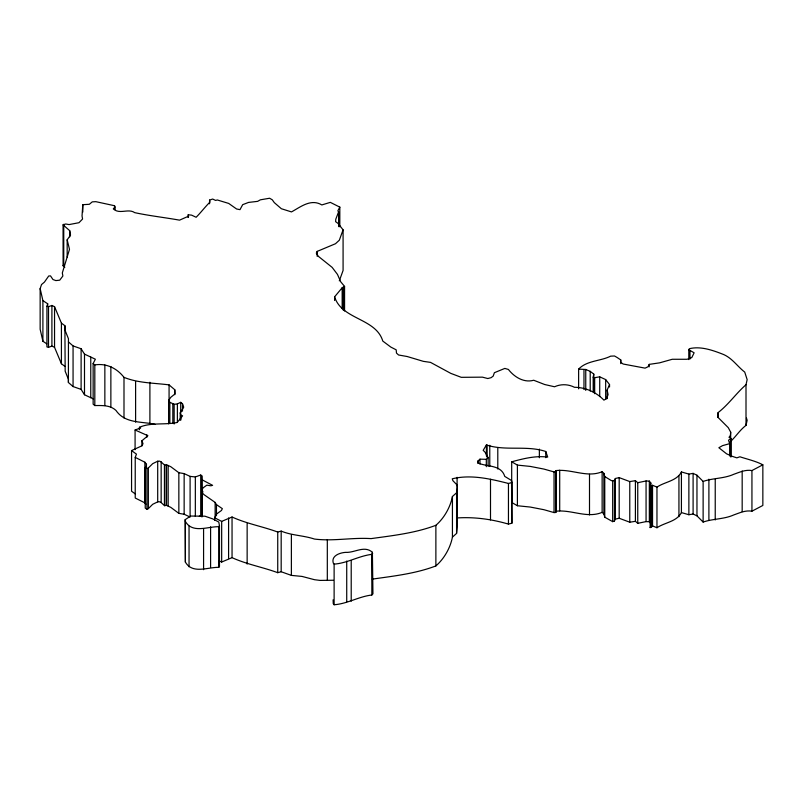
<?xml version="1.0" encoding="UTF-8"?>
<svg xmlns="http://www.w3.org/2000/svg" width="803" height="803" viewBox="0 0 803 803"><rect width="100%" height="100%" fill="white"/><g stroke="black" fill="none" stroke-linecap="round" stroke-linejoin="round"><path stroke-width="1.2" d="M93.519 398.991L84.496 394.765L81.113 389.395L73.063 386.564L68.406 382.499L68.446 338.725L65.163 330.565L64.892 325.707L61.419 323.137L54.544 306.686L51.904 305.461L48.511 306.706L46.925 306.274L47.688 303.795L42.9 300.613L40.15 288.628L41.525 284.553L44.406 282.134L48.722 275.991L50.509 275.881L52.978 279.544L55.879 280.588L59.713 280.187L62.875 276.021L62.323 272.94L69.49 249.342L67.171 239.806L70.523 235.128L69.72 230.692L63.066 224.82L65.746 223.997L69.068 224.579L78.975 222.712L82.568 219.038L82.036 215.957L82.799 204.685L89.344 204.293L92.245 201.874L95.818 201.663L114.558 205.729L115.07 209.372M68.406 382.499L68.446 379.357L65.163 371.197L64.892 325.707M488.124 466.272L488.124 457.65L485.012 452.129L483.185 450.332L486.407 444.962C505.318 451.286 526.878 445.083 545.789 451.507L547.716 457.098C535.41 455.532 523.566 458.603 511.692 461.805L511.692 502.437L517.403 505.739L530.251 507.054L543.932 509.704L554.05 512.575L555.837 512.465L555.686 471.03L556.208 470.568C571.555 468.832 587.254 478.066 602.13 471.712L603.886 473.379L603.886 514.01L604.759 517.192L612.679 521.649L614.446 520.966L614.446 480.335L615.339 478.488L619.183 477.624L629.773 481.569L635.404 480.696L637.753 482.693L646.064 480.957L649.336 481.107L650.791 482.944L650.139 486.969L650.139 527.611L652.538 525.915L652.538 485.283L656.964 487.1C664.854 481.74 676.829 481.077 681.416 471.943L688.874 474.091L693.099 473.379L696.964 475.215L703.127 481.429L703.127 522.07C713.014 518.618 723.904 519.36 733.852 514.904C739.794 512.806 745.375 510.096 751.939 511.19L762.85 505.448L762.85 464.817C755.673 461.032 747.473 459.286 739.904 456.787L736.823 457.851L732.296 456.345L726.595 453.825L718.866 447.733L722.57 445.625L729.646 443.657L728.532 440.215L731.031 438.468L729.024 437.334L730.389 435.367L730.67 432.104L728.271 427.658L717.852 417.219L718.113 412.591C728.702 404.411 736.1 393.35 746.007 384.727L747.151 379.608L744.732 372.1C736.913 366.058 731.714 357.305 721.887 353.842C711.759 349.937 700.266 346.053 689.375 348.703L688.793 349.727L688.793 359.583M650.791 482.944L650.751 526.597L650.139 527.611M139.421 429.746L139.421 427.286L140.746 427.899L135.085 430.006L147.903 435.698L141.88 440.807L142.984 443.547L142.171 445.705L131.562 450.583L136.45 454.137L135.225 457.379L144.871 462.217L146.447 464.224L146.297 466.694L145.223 467.466L145.223 508.108L146.939 509.222L148.344 508.61L152.7 504.294L157.699 501.865C161.895 500.52 163.029 506.944 166.502 505.348L170.798 507.366L178.848 513.358L184.148 514.251L190.1 517.032L190.1 476.39L184.148 473.609L178.848 472.716L170.798 466.724L166.502 464.716C163.029 466.312 161.895 459.878 157.699 461.223L152.7 463.652L148.344 467.968L146.939 468.591L145.223 467.466M333.104 599.841L333.255 603.655L334.118 604.759C347.318 603.796 358.73 596.579 371.839 595.003L372.672 594.039L372.401 552.303C364.381 545.066 354.605 552.996 345.591 552.364C339.96 552.725 331.057 555.656 333.255 563.013L334.118 564.118L334.118 604.759M488.124 457.65L486.317 459.316L479.983 459.165L477.915 461.012L478.287 463.07C487.17 467.035 501.082 464.505 504.756 476.4L511.511 480.505L511.882 482.563L508.45 483.456C490.322 478.839 470.729 474.262 452.25 478.809L452.892 480.676L457.329 485.273L456.576 492.771L452.43 496.495C450.353 507.245 444.139 518.156 435.878 525.303C415.151 533.142 392.918 535.571 371.096 538.612C352.186 537.358 333.295 541.443 314.455 539.054C303.444 535.37 291.87 535.551 281.18 531.104L277.738 532.038C262.571 526.467 246.782 523.727 232.047 517.012L221.668 521.388L214.652 517.784L216.669 513.95L221.467 510.467L222.341 508.65L216.459 504.625L215.144 502.417L204.042 494.678L202.195 492.861L202.938 491.938L201.954 489.89L203.089 487.873L206.823 485.173L210.868 485.795L212.594 485.333L201.884 479.692L201.784 475.828L200.72 475.015L195.34 476.942L190.1 476.39M452.43 496.495L452.43 537.127C450.353 547.877 444.139 558.798 435.878 565.934C415.552 573.673 393.741 576.052 372.341 579.114M452.43 537.127L456.576 533.413L457.329 525.905L457.329 485.273M729.927 442.112C735.819 436.742 739.683 430.197 746.007 425.359L747.151 420.24L746.459 418.102M578.622 388.833L578.622 369.129L585.758 369.48L590.215 371.357L593.778 374.098L593.186 377.179L594.672 377.691L599.721 376.838L605.663 379.578L609.537 384.547L607.168 390.027L607.168 398.639M209.563 203.781L209.563 200.088L212.665 199.044L215.606 200.419L217.322 199.977L228.704 203.43L236.584 208.991L239.987 209.643L242.687 204.665L248.559 202.416L257.633 201.362L260.353 199.827L269.617 198.241L272.287 199.806L274.285 202.607L281.361 208.73L291.489 211.912C300.764 206.843 310.962 198.411 321.842 204.936L330.314 202.366L339.82 207.134L337.822 210.858L338.605 211.841L335.784 219.239L335.624 221.658L338.033 223.415L343.082 229.829L339.318 240.217L335.483 243.731L317.175 251.399L316.302 253.176L318.369 256.338L332.141 267.369L337.481 274.425L340.713 281.783L344.567 286.4L344.567 311.032M339.318 280.859L343.082 270.46L343.082 229.829M614.446 520.966L615.339 519.119L615.339 478.488M688.793 349.727L694.123 352.798L691.784 357.576L687.067 359.272L672.282 359.272L659.574 362.846L649.215 364.381L648.031 366.77L645.08 368.135L623.138 364.02L620.759 362.314L620.749 359.925L617.186 357.526L614.516 355.99L610.661 356.151C600.634 361.24 586.722 360.457 578.622 369.129M219.47 525.664L218.797 526.708L218.797 567.35C207.806 567.059 192.569 574.416 185.383 562.11L185.152 519.692L190.582 516.048L204.936 516.199L212.795 518.909L218.767 522.05L219.47 525.664L219.47 566.306L218.797 567.35M154.989 424.285C141.479 421.324 125.007 423.673 115.993 410.453C110.192 404.983 102.152 405.505 94.814 405.555L93.138 404.17L93.138 363.538L95.366 359.212L84.496 354.123L81.113 348.753L73.063 345.932L68.406 341.857M652.538 525.915L656.964 527.742C664.854 522.382 676.829 521.719 681.416 512.585L681.416 471.943M168.61 423.843L168.61 400.446L170.758 397.344L174.944 393.942L174.783 389.756L169.072 384.878C153.915 382.921 138.267 383.172 123.993 377.35C116.917 368.256 106.347 363.036 94.814 364.913L93.138 363.538M650.139 486.969L652.538 485.283M344.567 286.4L342.168 287.765L334.61 296.819L334.61 300.513M371.839 595.003L371.839 554.361L372.672 553.397M115.07 206.913L113.313 208.91C119.547 214.752 128.339 208.128 134.703 212.644C149.458 215.816 164.796 217.503 179.551 220.152L186.788 216.961L188.564 216.86L188.203 214.802L191.556 215.124L196.133 217.262C200.961 212.444 205.036 206.943 209.924 202.135L209.563 200.088M180.233 420.22L180.233 412.832L183.716 407.201L182.482 403.779L180.705 402.313L177.383 403.919L174.141 404.3L169.855 402.293L168.61 400.446M603.886 514.01L602.13 512.354C587.254 518.708 571.555 509.463 556.208 511.21L555.837 512.465M139.421 427.286C151.024 422.207 164.866 425.148 177.182 422.478L182.592 415.834L180.936 415.061L180.233 412.832M333.365 580.248L320.046 580.408L314.455 579.696L302.038 576.424L291.379 575.39L281.18 571.746L277.738 572.68C262.571 567.099 246.782 564.368 232.047 557.653L221.668 562.03L218.687 560.635M703.127 481.429C713.014 477.986 723.904 478.718 733.852 474.262C739.794 472.174 745.375 469.464 751.939 470.548L762.85 464.817M218.797 526.708C207.806 526.417 192.569 533.774 185.383 521.478L185.152 519.692M371.839 554.361C358.73 555.937 347.318 563.164 334.118 564.118M199.325 516.269L200.72 515.656L201.784 516.459L201.784 475.828M603.886 473.379L604.759 476.55L611.213 480.515L612.679 481.007L614.446 480.335M46.925 306.274L46.925 346.916L48.511 347.338L51.904 346.093L54.544 347.328L61.419 363.769L64.892 366.349M650.791 523.576L649.336 521.739L646.064 521.599L637.753 523.325L635.404 521.328L629.773 522.211L619.183 518.256L615.339 519.119M457.098 517.945C474.473 516.821 491.767 519.22 508.45 524.098L511.882 523.195L511.882 482.563M681.416 512.585L688.874 514.723L693.099 514.02L696.964 515.847L703.127 522.07M511.692 461.805L517.403 465.098L530.251 466.413L543.932 469.072L554.05 471.933L555.837 471.823L555.686 471.03M145.925 504.194L144.871 502.849L135.225 498.021L135.225 457.379M40.15 288.628L40.15 329.27L42.9 341.245L46.735 343.794M135.476 494.066L131.562 491.225L131.562 450.583M63.748 224.288L63.748 264.93L63.066 265.452L64.812 267.269M334.61 296.819C341.666 319.735 375.904 318.008 382.79 341.074L390.83 347.087L396.2 349.837L396.481 353.099L398.569 354.986L407.231 356.532L423.362 361.35L430.528 362.384L450.804 373.375L461.243 377.32L482.442 377.159L487.812 378.534L491.095 377.671L493.183 376.125L494.387 372.702L504.826 368.416L508.399 369.45C514.251 376.988 523.897 383.071 533.714 380.251L544.725 384.537L554.552 386.765C560.976 383.884 568.193 384.075 574.476 387.287C585.618 387.337 596.197 392.195 603.926 400.135L606.596 398.589L608.072 394.644L607.168 390.027M372.672 594.039L372.401 552.303M218.767 562.692L219.47 566.306M511.882 523.195L511.511 480.505M751.939 470.548L751.939 511.19M746.007 384.727L746.007 425.359M742.173 470.97L742.173 511.601M731.031 438.468L731.031 456.937M730.67 432.104L730.67 456.736M729.646 443.657L729.646 455.974M718.113 412.591L718.113 417.52M715.232 479.321L715.232 519.953M708.898 479.19L708.898 519.832M696.964 475.215L696.964 515.847M693.099 473.379L693.099 514.02M689.978 350.409L689.978 359.031M688.874 474.091L688.874 514.723M678.936 476.018L678.936 516.66M656.964 487.1L656.964 527.742M651.635 486.457L651.635 527.099M649.215 364.381L649.215 366.841M649.336 481.107L649.336 521.739M646.064 480.957L646.064 521.599M637.753 482.693L637.753 523.325M635.404 480.696L635.404 521.328M629.773 481.569L629.773 522.211M620.749 359.925L620.749 363.618M619.183 477.624L619.183 518.256M612.679 481.007L612.679 521.649M609.537 384.547L609.537 387.006M605.663 379.578L605.663 399.282M604.759 476.55L604.759 517.192M602.13 471.712L602.13 512.354M599.721 376.838L599.721 396.541M594.672 377.691L594.672 393.701M593.778 374.098L593.778 392.577M593.186 377.179L593.186 391.954M590.215 371.357L590.215 391.061M589.502 474.322L589.502 514.954M585.758 369.48L585.758 390.409M583.972 369.822L583.972 389.525M559.701 470.207L559.701 510.849M556.208 470.568L556.208 511.21M554.05 471.933L554.05 512.575M545.789 451.507L545.789 457.67M539.365 449.118L539.365 457.74M517.403 465.098L517.403 505.739M508.45 483.456L508.45 524.098M497.79 448.094L497.79 469.032M490.503 479.24L490.503 519.882M489.77 445.284L489.77 466.212M487.14 445.033L487.14 457.349M486.407 444.962L486.407 456.044M486.317 459.316L486.317 466.704M479.983 459.165L479.983 464.094M477.915 461.012L477.915 463.482M457.098 477.303L457.098 485.925M456.576 492.771L456.576 533.413M435.878 525.303L435.878 565.934M351.212 560.554L351.212 601.186M346.725 561.046L346.725 601.678M343.373 287.083L343.373 310.48M342.168 287.765L342.168 308.703M339.82 207.134L339.82 226.837M338.605 211.841L338.605 226.627M327.313 539.676L327.313 580.318M317.175 251.399L317.175 256.328M291.379 534.748L291.379 575.39M281.18 531.104L281.18 571.746M277.738 532.038L277.738 572.68M247.143 523.446L247.143 564.077M232.047 517.012L232.047 557.653M228.594 517.945L228.594 558.587M221.668 521.388L221.668 562.03M216.459 504.625L216.459 515.707M215.144 502.417L215.144 517.202M214.652 517.784L214.652 520.254M210.597 526.778L210.597 567.41M203.581 529.047L203.581 569.688M202.195 492.861L202.195 516.259M201.884 479.692L201.954 516.981M200.72 475.015L200.72 515.656M195.34 476.942L195.34 516.349M189.046 526.186L189.046 566.828M188.203 214.802L188.203 217.272M185.383 521.478L185.383 562.11M184.148 473.609L184.148 514.251M182.482 403.779L182.482 411.166M180.936 415.061L180.936 419.989M180.705 402.313L180.705 413.404M178.848 472.716L178.848 513.358M177.383 403.919L177.383 422.388M174.783 389.756L174.783 394.685M174.141 404.3L174.141 424.004M172.826 403.678L172.826 423.382M169.855 402.293L169.855 423.221M169.072 384.878L169.072 400.888M168.158 465.489L168.158 506.121M166.502 464.716L166.502 505.348M164.776 465.168L164.776 505.81M164.444 465.017L164.444 505.659M161.152 461.886L161.152 502.527M157.699 461.223L157.699 501.865M149.9 382.218L149.9 422.85M148.344 467.968L148.344 508.61M146.849 434.885L146.849 437.344M146.939 468.591L146.939 509.222M146.447 464.224L146.447 467.918M144.871 462.217L144.871 502.849M141.88 440.807L141.88 445.735M135.607 381.525L135.607 422.167M135.085 430.006L135.085 449.71M123.993 377.35L123.993 417.992M114.558 205.729L114.558 209.422M110.864 366.469L110.864 407.101M104.852 364.913L104.852 405.555M94.814 364.913L94.814 405.555M90.759 357.054L90.759 397.696M84.496 354.123L84.496 394.765M82.799 204.685L82.799 212.072M81.113 348.753L81.113 389.395M73.063 345.932L73.063 386.564M69.72 230.692L69.72 236.845M67.171 239.806L67.171 257.05M63.066 224.82L63.106 265.954M61.419 323.137L61.419 363.769M54.544 306.686L54.544 347.328M51.904 305.461L51.904 346.093M48.511 306.706L48.511 347.338M47.688 303.795L47.688 306.264M42.9 300.613L42.9 341.245"/></g></svg>
